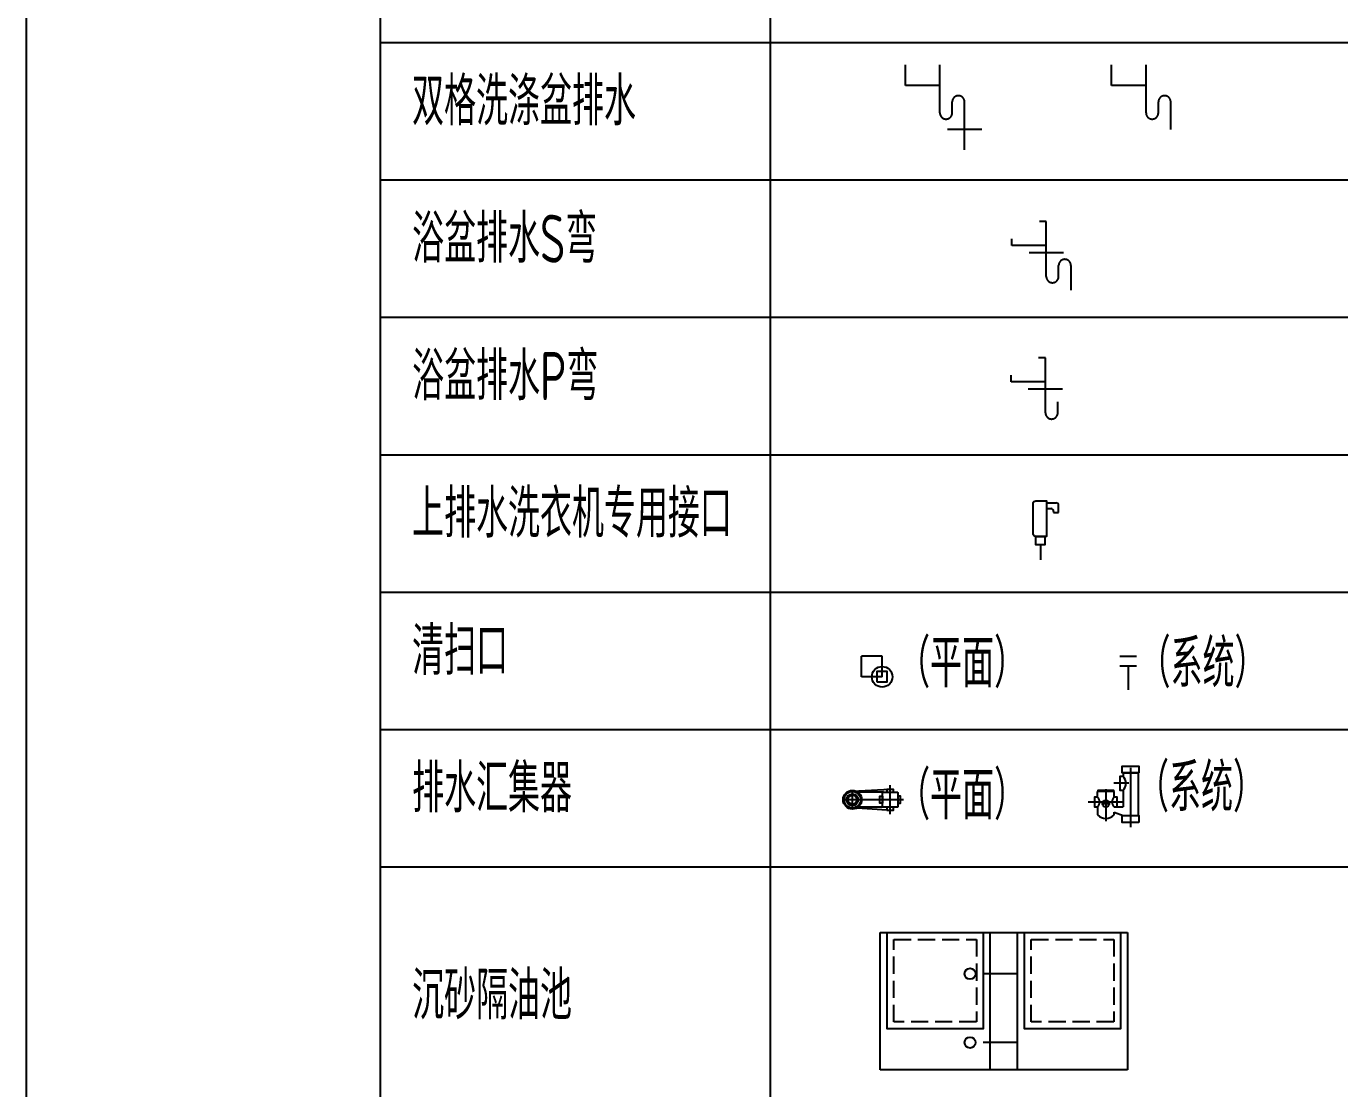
# Model space of a CAD drawing. Extents: x -84241 to 2571207, y -257021 to 1687411.
# Drawn here: x 71238 to 80798, y -8505 to -773 of the extents above; entities that cross this region are included whole.
import ezdxf

# ---------------------------------------------------------------- set-up
doc = ezdxf.new("R2010")
doc.units = 0
doc.header["$LTSCALE"] = 1000
doc.linetypes.add('DASH', pattern=[0.35, 0.25, -0.1])
doc.linetypes.add('DASHED', pattern=[0.75, 0.5, -0.25])
doc.layers.get('0').update_dxf_attribs({"linetype": 'CONTINUOUS'})
doc.layers.get('Defpoints').update_dxf_attribs({"linetype": 'CONTINUOUS'})
for name, color, linetype in [('W-DRAI-DOME-PIPE', 4, 'DASHED'), ('W-DRAI-EQPM', 50, 'CONTINUOUS'), ('W-FRPT-NOTE', 60, 'CONTINUOUS'), ('W-NOTE', 40, 'CONTINUOUS')]:
    doc.layers.add(name, color=color, linetype=linetype)
doc.styles.add('TH-STYLE3', font='tssdeng.shx', dxfattribs={"width": 0.7, "bigfont": 'tssdchn.shx'})

# ---------------------------------------------------------------- blocks, each defined once
blk = doc.blocks.new('清扫口系统')
at = {"layer": 'W-DRAI-DOME-PIPE'}
blk.add_line((0, 175), (0, 0), dxfattribs=at)
at = {"layer": 'W-DRAI-EQPM'}
for p, q in [((-60, 245), (60, 245)), ((-60, 175), (60, 175))]:
    blk.add_line(p, q, dxfattribs=at)
blk = doc.blocks.new('*U320')
at = {"layer": 'W-DRAI-DOME-PIPE'}
for p, q in [((-430, 320), (-430, 470)), ((-180, 120), (-180, 470)), ((-180, 320), (-430, 320)), ((-90, 120), (-90, 200)), ((0, -150), (0, 200))]:
    blk.add_line(p, q, dxfattribs=at)
for centre, start, end in [((-45, 200), 0, 180), ((-135, 120), 180, 0)]:
    blk.add_arc(centre, 45, start, end, dxfattribs=at)
at = {"layer": 'W-DRAI-EQPM'}
blk.add_line((125, 0), (-125, 0), dxfattribs=at)
blk = doc.blocks.new('*U145')
at = {"layer": 'W-DRAI-DOME-PIPE'}
for p, q in [((-90, 270), (-140, 270)), ((-90, -130), (-90, 270)), ((-90, 270), (-90, 270)), ((-340, 95), (-340, 145)), ((-90, 95), (-340, 95)), ((0, -130), (0, -50)), ((90, -50), (90, -230))]:
    blk.add_line(p, q, dxfattribs=at)
for centre, start, end in [((45, -50), 0, 180), ((-45, -130), 180, 0)]:
    blk.add_arc(centre, 45, start, end, dxfattribs=at)
at = {"layer": 'W-DRAI-EQPM'}
blk.add_line((-215, 45), (35, 45), dxfattribs=at)
blk = doc.blocks.new('*U151')
at = {"layer": 'W-DRAI-DOME-PIPE'}
for p, q in [((-90, 270), (-140, 270)), ((-90, -130), (-90, 270)), ((-90, 270), (-90, 270)), ((-340, 95), (-340, 145)), ((-90, 95), (-340, 95)), ((0, -130), (0, -50))]:
    blk.add_line(p, q, dxfattribs=at)
blk.add_arc((-45, -130), 45, 180, 0, dxfattribs=at)
at = {"layer": 'W-DRAI-EQPM'}
blk.add_line((-215, 45), (35, 45), dxfattribs=at)
blk = doc.blocks.new('清扫口平面')
blk.add_lwpolyline([(-37.5, -37.5), (37.5, -37.5), (37.5, 37.5), (-37.5, 37.5)], close=True)
blk.add_circle((0, 0), 75)
at = {"layer": 'Defpoints'}
for p, q in [((0, 150), (-150, 150)), ((-150, 0), (-150, 150)), ((0, 0), (0, 150)), ((0, 0), (-150, 0))]:
    blk.add_line(p, q, dxfattribs=at)
blk = doc.blocks.new('*U189')
at = {"layer": 'W-DRAI-DOME-PIPE', "linetype": 'DASH'}
for p, q in [((1000, -300), (654.2, -300)), ((1000, -800), (654.2, -800))]:
    blk.add_line(p, q, dxfattribs=at)
at = {"layer": 'W-DRAI-EQPM'}
for p, q in [((0, -1000), (0, 0)), ((0, 0), (1800, 0)), ((800, -1000), (800, 0)), ((1000, -1000), (1000, 0)), ((1800, 0), (1800, -1000)), ((1800, 0), (1800, -1000)), ((1800, -1000), (0, -1000))]:
    blk.add_line(p, q, dxfattribs=at)
for points in [[(50, 0), (750, 0), (750, -700), (50, -700)], [(1050, 0), (1750, 0), (1750, -700), (1050, -700)]]:
    blk.add_lwpolyline(points, close=True, dxfattribs=at)
at = {"layer": 'W-DRAI-EQPM', "linetype": 'DASH', "ltscale": 0.5}
for points in [[(100, -50), (700, -50), (700, -650), (100, -650)], [(1100, -50), (1700, -50), (1700, -650), (1100, -650)]]:
    blk.add_lwpolyline(points, close=True, dxfattribs=at)
at = {"layer": 'W-DRAI-EQPM'}
for centre in [(654.2, -300), (654.2, -800)]:
    blk.add_circle(centre, 40, dxfattribs=at)
blk = doc.blocks.new('专用洗衣机存水弯')
at = {"layer": 'W-DRAI-DOME-PIPE'}
blk.add_line((0, 108.7), (0, 0), dxfattribs=at)
at = {"layer": 'W-DRAI-EQPM'}
for p, q in [((44, 414.5), (112.4, 414.5)), ((132.4, 344.7), (132.4, 394.5)), ((44, 372.6), (75.5, 372.6)), ((95.5, 352.6), (95.5, 344.7)), ((95.5, 344.7), (132.4, 344.7))]:
    blk.add_line(p, q, dxfattribs=at)
blk.add_lwpolyline([(-33.4, 429.4), (44, 429.4), (44, 170.6), (-33.4, 170.6, -0.414214), (-53.4, 190.6), (-53.4, 409.4, -0.414214)], format="xyb", close=True, dxfattribs=at)
blk.add_lwpolyline([(-33.4, 170.6), (32.2, 170.6), (32.2, 108.7), (-33.4, 108.7)], close=True, dxfattribs=at)
for centre in [(112.4, 394.5), (75.5, 352.6)]:
    blk.add_arc(centre, 20, 0, 90, dxfattribs=at)
blk = doc.blocks.new('*U272')
at = {"color": 8}
for p, q in [((275, -105.5), (275, 105.5)), ((275, -105.5), (275, 105.5)), ((371.7, 0), (-68, 0)), ((-32.5, 0), (-30.3, 29.8)), ((371.7, 0), (-32.5, 0)), ((0, -65), (0, 65)), ((29.8, 30.3), (0, 32.5)), ((0, -32.5), (-29.8, -30.3)), ((30.3, -29.8), (32.5, 0))]:
    blk.add_line(p, q, dxfattribs=at)
for radius in [42.5, 32.5]:
    blk.add_circle((0, 0), radius, dxfattribs=at)
at = {"layer": 'W-DRAI-EQPM'}
for p, q in [((275, 75), (0, 60)), ((275, 75), (0, 60)), ((225, 55), (24, 55)), ((225, 55), (24, 55)), ((250, -75), (0, -60)), ((250, -75), (0, -60)), ((225, -54.6), (25, -54.6)), ((225, -54.6), (25, -54.6))]:
    blk.add_line(p, q, dxfattribs=at)
for points in [[(220, 25), (220, -25), (200, -25), (200, 25)], [(220, 25), (220, -25), (200, -25), (200, 25)], [(250, 55), (300, 55), (300, 75), (250, 75)], [(250, 55), (300, 55), (300, 75), (250, 75)], [(330, 25), (330, -25), (350, -25), (350, 25)], [(330, 25), (330, -25), (350, -25), (350, 25)], [(250, -75), (300, -75), (300, -55), (250, -55)], [(250, -75), (300, -75), (300, -55), (250, -55)]]:
    blk.add_lwpolyline(points, close=True, dxfattribs=at)
blk.add_lwpolyline([(225, 55), (325, 55, -0.414214), (330, 50), (330, -50, -0.414214), (325, -55), (225, -55, -0.414214), (220, -50), (220, 50, -0.414214)], format="xyb", close=True, dxfattribs=at)
blk.add_lwpolyline([(225, 55), (325, 55, -0.414214), (330, 50), (330, -50, -0.414214), (325, -55), (225, -55, -0.414214), (220, -50), (220, 50, -0.414214)], format="xyb", close=True, dxfattribs=at)
for radius in [68, 68, 60, 60]:
    blk.add_circle((0, 0), radius, dxfattribs=at)
blk = doc.blocks.new('*U253')
at = {"color": 8}
for p, q in [((-180, 441.4), (-180, 9.8)), ((-193.4, 327.8), (-302.2, 327.8)), ((-232.5, 191.8), (-487.5, 191.8)), ((-360, 284.9), (-360, 52.9)), ((-327.4, 179.3), (-392.1, 179.3))]:
    blk.add_line(p, q, dxfattribs=at)
blk.add_lwpolyline([(-305, 267.1), (-415, 267.1), (-415, 277.1), (-305, 277.1)], close=True, dxfattribs=at)
for centre, radius, start, end in [((-285.9, 327.6), 72.1, 315.38881, 45.01518), ((-456, 191.7), 50.4, 315.38881, 45.01518), ((-264, 191.7), 50.4, 134.98482, 224.61119)]:
    blk.add_arc(centre, radius, start, end, dxfattribs=at)
at = {"layer": 'W-DRAI-EQPM'}
for p, q in [((-235, 403.1), (-125, 403.1)), ((-235, 403.1), (-235, 378.6)), ((-125, 403.1), (-125, 92.7)), ((-235, 277), (-235, 155.6)), ((-299.9, 155.6), (-235, 155.6)), ((-299.9, 116.8), (-235, 92.7)), ((-235, 92.7), (-120, 92.7))]:
    blk.add_line(p, q, dxfattribs=at)
for points in [[(-120, 403.1), (-240, 403.1), (-240, 453.1), (-120, 453.1)], [(-120, 42.7), (-240, 42.7), (-240, 92.7), (-120, 92.7)]]:
    blk.add_lwpolyline(points, close=True, dxfattribs=at)
for points in [[(-235, 378.6), (-258, 378.6), (-258, 277), (-234.6, 277)], [(-420.4, 227.4), (-443.3, 227.4), (-443.3, 156.3), (-420.1, 156.3)], [(-300, 267.3), (-420.8, 267.3)], [(-420.4, 227.4), (-420.4, 267.1)], [(-299.9, 156.3), (-276.7, 156.3), (-276.7, 227.4), (-299.6, 227.4)], [(-299.6, 227.4), (-299.6, 267.1)], [(-420.1, 156.3), (-420.1, 97.4)], [(-299.9, 155.6), (-299.9, 156.3)], [(-299.9, 97.4), (-299.9, 116.8)]]:
    blk.add_lwpolyline(points, dxfattribs=at)
blk.add_circle((-360, 179.3), 25, dxfattribs=at)
blk.add_arc((-360, 158.1), 85.5, 225.28109, 314.71891, dxfattribs=at)
blk = doc.blocks.new('*U509')
at = {"layer": 'W-DRAI-DOME-PIPE'}
for p, q in [((-430, 320), (-430, 470)), ((-180, 120), (-180, 470)), ((-180, 320), (-430, 320)), ((-90, 120), (-90, 200)), ((0, 0), (0, 200))]:
    blk.add_line(p, q, dxfattribs=at)
for centre, start, end in [((-45, 200), 0, 180), ((-135, 120), 180, 0)]:
    blk.add_arc(centre, 45, start, end, dxfattribs=at)

msp = doc.modelspace()

# ---------------------------------------------------------------- linework, layer by layer
for p, q in [((71237.8242, 17109.1701), (71237.8242, -15890.8299)), ((73814.8308, 17109.1701), (73814.8308, -15890.8299)), ((76653.3555, 17109.1701), (76653.3555, -15890.8299)), ((73814.8308, -890.8299), (89794.0823, -890.8299)), ((73814.8308, -1890.8299), (89794.0823, -1890.8299)), ((73814.8308, -2890.8299), (89794.0823, -2890.8299)), ((73814.8308, -3890.8299), (89794.0823, -3890.8299)), ((73814.8308, -4890.8299), (89794.0823, -4890.8299)), ((73814.8308, -5890.8299), (89794.0823, -5890.8299)), ((73814.8308, -6890.8299), (89794.0823, -6890.8299))]:
    msp.add_line(p, q)

# ---------------------------------------------------------------- block references
msp.add_blockref('专用洗衣机存水弯', (78619.7929, -4655.4908))
at = {"layer": 'W-DRAI-EQPM'}
for name, p in [('*U320', (78067.6808, -1523.1066)), ('*U145', (78752.0766, -2463.8738)), ('*U151', (78746.1219, -3455.8898)), ('清扫口平面', (77467.4293, -5506.9231)), ('清扫口系统', (79258.548, -5601.1885)), ('*U253', (79455.7025, -6609.8817)), ('*U272', (77251.2877, -6401.4223)), ('*U189', (77453.3555, -7368.2381))]:
    msp.add_blockref(name, p, dxfattribs=at)
at = {"layer": 'W-FRPT-NOTE'}
msp.add_blockref('*U509', (79568.0961, -1523.1066), dxfattribs=at)

# ---------------------------------------------------------------- texts
at = {"layer": 'W-NOTE', "style": 'TH-STYLE3', "width": 0.7}
for s, p in [('双格洗涤盆排水', (74046.2642, -1493.717)), ('浴盆排水S弯', (74046.2642, -2493.717)), ('浴盆排水P弯', (74046.2642, -3493.717)), ('上排水洗衣机专用接口', (74046.2642, -4493.717)), ('清扫口', (74046.2642, -5493.717)), ('（平面）', (77584.0428, -5583.857)), ('（系统）', (79334.5172, -5583.857)), ('排水汇集器', (74046.2642, -6493.717)), ('（系统）', (79323.0686, -6487.5882)), ('（平面）', (77584.0428, -6544.6617)), ('沉砂隔油池', (74046.2642, -8000.5604))]:
    msp.add_text(s, height=350, dxfattribs=at).set_placement(p)

doc.saveas('drawing.dxf')
